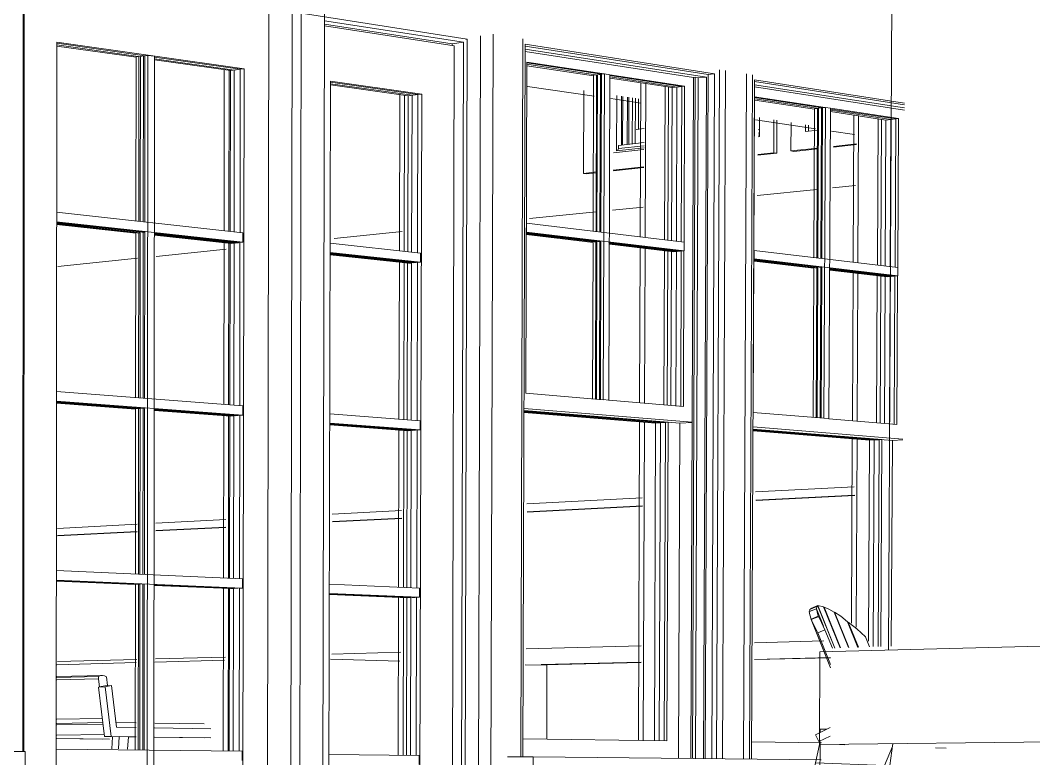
# Model space of a CAD drawing. Header units: inches. Extents: x 490.8 to 498.2, y -67.1 to -6.9.
# Drawn here: x 494.7023 to 494.9301, y -56.1696 to -56.0037 of the extents above; entities that cross this region are included whole.
import ezdxf

# ---------------------------------------------------------------- set-up
doc = ezdxf.new("R2010")
doc.units = ezdxf.units.IN
doc.header["$MEASUREMENT"] = 0
for name, color, linetype, lineweight in [('A-DOOR', 31, 'Continuous', 13), ('A-DOOR-FRAM', 31, 'Continuous', 9), ('A-DOOR-GLAZ', 31, 'Continuous', 9), ('A-GLAZ', 151, 'Continuous', 13), ('A-ROOF', 132, 'Continuous', 13), ('A-WALL', 113, 'Continuous', 13), ('A-WALL-PATT', 111, 'Continuous', 13), ('I-FURN', 30, 'Continuous', 9), ('I-WALL', 2, 'Continuous', 13), ('L-SITE-WALL', 31, 'Continuous', 13), ('Q-CASE', 31, 'Continuous', 9)]:
    doc.layers.add(name, color=color, linetype=linetype, lineweight=lineweight)

# ---------------------------------------------------------------- blocks, each defined once
blk = doc.blocks.new('FP_43-Back Patio1')
at = {"layer": 'A-WALL-PATT', "lineweight": 9}
for p, q in [((64.84819, -56.16652), (64.84701, -56.16648)), ((64.85716, -56.17115), (64.85891, -56.16688)), ((64.85836, -56.1712), (64.85899, -56.16624)), ((64.85891, -56.16688), (64.85899, -56.16624)), ((64.87101, -56.16728), (64.86858, -56.1672)), ((64.84118, -56.17243), (64.84159, -56.17202)), ((64.85459, -56.1725), (64.84159, -56.17202)), ((64.85716, -56.17115), (64.8416, -56.17059)), ((64.8556, -56.17399), (64.85459, -56.1725)), ((64.85938, -56.17268), (64.85836, -56.1712)), ((64.89531, -56.17253), (64.88278, -56.17208)), ((64.89525, -56.17105), (64.89424, -56.17101)), ((64.8556, -56.17399), (64.85487, -56.17974)), ((64.8568, -56.17403), (64.85542, -56.17543)), ((64.89243, -56.1754), (64.8568, -56.17403)), ((64.89536, -56.17402), (64.85938, -56.17268)), ((64.8935, -56.17693), (64.89243, -56.1754)), ((64.8935, -56.17693), (64.89295, -56.18136)), ((64.89477, -56.17697), (64.89313, -56.17988)), ((64.89477, -56.17697), (64.89545, -56.1763)), ((64.8405, -56.18056), (64.83964, -56.17929)), ((64.85708, -56.18129), (64.85505, -56.1783)), ((64.83896, -56.18336), (64.83927, -56.18094)), ((64.85349, -56.18113), (64.8405, -56.18056)), ((64.85111, -56.18103), (64.84384, -56.18214)), ((64.88025, -56.1823), (64.85111, -56.18103)), ((64.85487, -56.17974), (64.85349, -56.18113)), ((64.85708, -56.18129), (64.85607, -56.17979)), ((64.8915, -56.18279), (64.85708, -56.18129)), ((64.89295, -56.18136), (64.8915, -56.18279)), ((64.89313, -56.17988), (64.89276, -56.18284)), ((64.83832, -56.19767), (64.84013, -56.18341)), ((64.83896, -56.18336), (64.83866, -56.18367)), ((64.84149, -56.18204), (64.84013, -56.18341)), ((64.84384, -56.18214), (64.84149, -56.18204)), ((64.88025, -56.1823), (64.87162, -56.18192)), ((64.89132, -56.18427), (64.88025, -56.1823)), ((64.89276, -56.18284), (64.89366, -56.18586)), ((64.8381, -56.18618), (64.8386, -56.18621)), ((64.83959, -56.18769), (64.8386, -56.18621)), ((64.89239, -56.1858), (64.89132, -56.18427)), ((64.89273, -56.19327), (64.89239, -56.1858)), ((64.89474, -56.1874), (64.89366, -56.18586)), ((64.83904, -56.19196), (64.83959, -56.18769)), ((64.89474, -56.1874), (64.89587, -56.18745)), ((64.88181, -56.18975), (64.87439, -56.18939)), ((64.8931, -56.1903), (64.89254, -56.19475)), ((64.8931, -56.1903), (64.89455, -56.18888)), ((64.89592, -56.18895), (64.89455, -56.18888)), ((64.83769, -56.19333), (64.83904, -56.19196)), ((64.83635, -56.19469), (64.83619, -56.19468)), ((64.83733, -56.19618), (64.83635, -56.19469)), ((64.83769, -56.19333), (64.8365, -56.19327)), ((64.85645, -56.19578), (64.84692, -56.19526)), ((64.85904, -56.19446), (64.85664, -56.19434)), ((64.89217, -56.19772), (64.89273, -56.19327)), ((64.89362, -56.1963), (64.89254, -56.19475)), ((64.83642, -56.20331), (64.83733, -56.19618)), ((64.8393, -56.19916), (64.83832, -56.19767)), ((64.89624, -56.19747), (64.89344, -56.19778)), ((64.89362, -56.1963), (64.8962, -56.19644)), ((64.8393, -56.19916), (64.88909, -56.20202)), ((64.88071, -56.19858), (64.87946, -56.19851)), ((64.89054, -56.20061), (64.89217, -56.19772)), ((64.89106, -56.20662), (64.89199, -56.1992)), ((64.89199, -56.1992), (64.89344, -56.19778)), ((64.8366, -56.20188), (64.83642, -56.20331)), ((64.8366, -56.20188), (64.83795, -56.20052)), ((64.86661, -56.2022), (64.83795, -56.20052)), ((64.85094, -56.20128), (64.84382, -56.20087)), ((64.86764, -56.20373), (64.86661, -56.2022)), ((64.88909, -56.20202), (64.89054, -56.20061)), ((64.83606, -56.20616), (64.83642, -56.20331)), ((64.83642, -56.20331), (64.83624, -56.20473)), ((64.86709, -56.20811), (64.86887, -56.2038)), ((64.86746, -56.20519), (64.86764, -56.20373)), ((64.87027, -56.20241), (64.86887, -56.2038)), ((64.89143, -56.20365), (64.87027, -56.20241)), ((64.8814, -56.20306), (64.8752, -56.2027)), ((64.88976, -56.21701), (64.89143, -56.20365)), ((64.83489, -56.20609), (64.83346, -56.20682)), ((64.83624, -56.20473), (64.83489, -56.20609)), ((64.86587, -56.20803), (64.83606, -56.20616)), ((64.86728, -56.20665), (64.86587, -56.20803)), ((64.86746, -56.20519), (64.86728, -56.20665)), ((64.89106, -56.20662), (64.89087, -56.2081)), ((64.86569, -56.20949), (64.83332, -56.20742)), ((64.86636, -56.21395), (64.86709, -56.20811)), ((64.89195, -56.20967), (64.89087, -56.2081)), ((64.86672, -56.21103), (64.86569, -56.20949)), ((64.8658, -56.21833), (64.86672, -56.21103)), ((64.89032, -56.21256), (64.89177, -56.21115)), ((64.89677, -56.21147), (64.89177, -56.21115)), ((64.89675, -56.21114), (64.89195, -56.20967)), ((64.89032, -56.21256), (64.88995, -56.21553)), ((64.86702, -56.21841), (64.86636, -56.21395)), ((64.89102, -56.2171), (64.88995, -56.21553)), ((64.89693, -56.21599), (64.89502, -56.21586)), ((64.8644, -56.2197), (64.8311, -56.21733)), ((64.88813, -56.21989), (64.88976, -56.21701)), ((64.89699, -56.2175), (64.89102, -56.2171)), ((64.84975, -56.22011), (64.83078, -56.21874)), ((64.85076, -56.22165), (64.84975, -56.22011)), ((64.85196, -56.22173), (64.85334, -56.22037)), ((64.85334, -56.22037), (64.85936, -56.22081)), ((64.85936, -56.22081), (64.86684, -56.21987)), ((64.8658, -56.21833), (64.8644, -56.2197)), ((64.86684, -56.21987), (64.87918, -56.22075)), ((64.86806, -56.21996), (64.86702, -56.21841)), ((64.87052, -56.22014), (64.86806, -56.21996)), ((64.87403, -56.22187), (64.87052, -56.22014)), ((64.88813, -56.21989), (64.88668, -56.22129)), ((64.88939, -56.21998), (64.88865, -56.22593)), ((64.89084, -56.21858), (64.88939, -56.21998)), ((64.89705, -56.21901), (64.89084, -56.21858)), ((64.89705, -56.21901), (64.8921, -56.21867)), ((64.85159, -56.22463), (64.85076, -56.22165)), ((64.85177, -56.22318), (64.85196, -56.22173)), ((64.87899, -56.22223), (64.87403, -56.22187)), ((64.88668, -56.22129), (64.87899, -56.22223)), ((64.88794, -56.22138), (64.87918, -56.22075)), ((64.88902, -56.22295), (64.88794, -56.22138)), ((64.8372, -56.22499), (64.82951, -56.2244)), ((64.85141, -56.22608), (64.85159, -56.22463)), ((64.85177, -56.22318), (64.85159, -56.22463)), ((64.85159, -56.22463), (64.8526, -56.22617)), ((64.88846, -56.22741), (64.88883, -56.22444)), ((64.88883, -56.22444), (64.88865, -56.22593)), ((64.88883, -56.22444), (64.88902, -56.22295)), ((64.83351, -56.22615), (64.83234, -56.22606)), ((64.84948, -56.23177), (64.85141, -56.22608)), ((64.8526, -56.22617), (64.85122, -56.22753)), ((64.8526, -56.22617), (64.88701, -56.2288)), ((64.86959, -56.22747), (64.8526, -56.22617)), ((64.86226, -56.22691), (64.85862, -56.22663)), ((64.88972, -56.22751), (64.88865, -56.22593)), ((64.84893, -56.23612), (64.85122, -56.22753)), ((64.87064, -56.22903), (64.86959, -56.22747)), ((64.87113, -56.23501), (64.87064, -56.22903)), ((64.8715, -56.23207), (64.87187, -56.22913)), ((64.87187, -56.22913), (64.87329, -56.22775)), ((64.87329, -56.22775), (64.88199, -56.22842)), ((64.87949, -56.22823), (64.87577, -56.22794)), ((64.88701, -56.2288), (64.88846, -56.22741)), ((64.89744, -56.2296), (64.88701, -56.2288)), ((64.88972, -56.22751), (64.89739, -56.22809)), ((64.8481, -56.23312), (64.82792, -56.23147)), ((64.82811, -56.23061), (64.8481, -56.23312)), ((64.84948, -56.23177), (64.8481, -56.23312)), ((64.8481, -56.23312), (64.84911, -56.23467)), ((64.86518, -56.23304), (64.86274, -56.23285)), ((64.87379, -56.23374), (64.8715, -56.23207)), ((64.87502, -56.23384), (64.87237, -56.23511)), ((64.89767, -56.23567), (64.87379, -56.23374)), ((64.88, -56.23424), (64.87502, -56.23384)), ((64.84911, -56.23467), (64.84782, -56.24481)), ((64.84819, -56.24191), (64.84893, -56.23612)), ((64.87039, -56.2409), (64.87113, -56.23501)), ((64.87095, -56.23648), (64.87237, -56.23511)), ((64.86965, -56.24678), (64.87095, -56.23648)), ((64.84343, -56.24149), (64.83168, -56.24045)), ((64.83537, -56.23933), (64.8342, -56.23922)), ((64.86823, -56.24814), (64.87039, -56.2409)), ((64.84883, -56.24637), (64.84819, -56.24191)), ((64.86023, -56.24297), (64.8566, -56.24265)), ((64.84645, -56.24615), (64.82506, -56.24419)), ((64.84782, -56.24481), (64.84645, -56.24615)), ((64.83095, -56.24618), (64.82475, -56.2456)), ((64.83095, -56.24618), (64.83194, -56.24772)), ((64.83237, -56.25357), (64.83194, -56.24772)), ((64.83446, -56.2465), (64.8331, -56.24783)), ((64.84626, -56.24759), (64.83446, -56.2465)), ((64.84727, -56.24916), (64.84626, -56.24759)), ((64.84985, -56.24793), (64.84884, -56.24637)), ((64.8707, -56.24837), (64.86965, -56.24678)), ((64.8331, -56.24783), (64.83214, -56.25538)), ((64.84792, -56.25362), (64.84727, -56.24915)), ((64.84966, -56.24938), (64.84828, -56.25072)), ((64.85586, -56.24848), (64.84966, -56.24938)), ((64.84985, -56.24793), (64.86682, -56.2495)), ((64.86193, -56.24905), (64.85586, -56.24848)), ((64.86664, -56.25097), (64.86193, -56.24905)), ((64.86823, -56.24814), (64.86682, -56.2495)), ((64.8691, -56.2512), (64.87051, -56.24984)), ((64.8983, -56.25242), (64.87051, -56.24984)), ((64.89824, -56.25089), (64.8707, -56.24837)), ((64.84828, -56.25072), (64.84758, -56.25623)), ((64.86768, -56.25256), (64.86664, -56.25097)), ((64.86749, -56.25403), (64.8691, -56.2512)), ((64.83214, -56.25538), (64.83237, -56.25357)), ((64.84773, -56.25507), (64.84792, -56.25362)), ((64.86708, -56.25731), (64.86768, -56.25256)), ((64.86712, -56.25697), (64.86749, -56.25403)), ((64.8471, -56.25621), (64.84773, -56.25507)), ((64.86722, -56.25732), (64.86712, -56.25697)), ((64.89362, -56.25805), (64.88222, -56.25695))]:
    blk.add_line(p, q, dxfattribs=at)

msp = doc.modelspace()

# ---------------------------------------------------------------- linework, layer by layer
at = {"layer": 'A-DOOR', "lineweight": 9}
for p, q in [((494.79988, -56.00946), (494.77067, -56.00499)), ((494.79988, -56.00946), (494.79929, -56.2279)), ((494.77165, -56.20685), (494.77205, -56.0174)), ((494.77205, -56.0174), (494.79255, -56.02032)), ((494.77205, -56.01763), (494.7917, -56.02042)), ((494.7917, -56.02042), (494.77205, -56.01763)), ((494.78949, -56.0207), (494.77205, -56.01823)), ((494.7894, -56.05569), (494.78949, -56.0207)), ((494.78949, -56.0207), (494.7917, -56.02042)), ((494.7917, -56.02042), (494.79161, -56.05595)), ((494.79161, -56.05595), (494.7917, -56.02042)), ((494.7917, -56.02042), (494.79255, -56.02032)), ((494.79255, -56.02032), (494.79207, -56.20638)), ((494.7893, -56.09348), (494.78939, -56.05836)), ((494.79161, -56.05815), (494.79151, -56.09366)), ((494.79151, -56.09366), (494.79161, -56.05815)), ((494.78921, -56.1312), (494.7893, -56.09595)), ((494.79151, -56.09581), (494.79142, -56.1313)), ((494.79142, -56.1313), (494.79151, -56.09581)), ((494.78912, -56.16885), (494.7892, -56.13348)), ((494.79141, -56.1334), (494.79132, -56.16888)), ((494.79132, -56.16888), (494.79141, -56.1334))]:
    msp.add_line(p, q, dxfattribs=at)
at = {"layer": 'A-DOOR'}
for p, q in [((494.72831, -56.0488), (494.72835, -56.01198)), ((494.72835, -56.01198), (494.72902, -56.01189)), ((494.72902, -56.01189), (494.72898, -56.04888)), ((494.72935, -56.01194), (494.72902, -56.01189)), ((494.72931, -56.04892), (494.72935, -56.01184)), ((494.72935, -56.01184), (494.73002, -56.01175)), ((494.73002, -56.01175), (494.72998, -56.049)), ((494.73036, -56.0118), (494.73002, -56.01175)), ((494.73032, -56.04904), (494.73036, -56.0117)), ((494.73036, -56.0117), (494.73103, -56.01161)), ((494.73103, -56.01161), (494.73081, -56.2071)), ((494.73251, -56.01182), (494.73103, -56.01161)), ((494.73228, -56.20706), (494.73251, -56.01182)), ((494.75239, -56.05148), (494.71051, -56.04685)), ((494.7105, -56.04905), (494.75238, -56.05361)), ((494.73031, -56.05135), (494.7105, -56.0492)), ((494.7105, -56.04927), (494.73031, -56.05142)), ((494.72931, -56.05146), (494.71051, -56.04942)), ((494.71051, -56.04949), (494.72931, -56.05153)), ((494.7283, -56.05156), (494.71051, -56.04964)), ((494.72826, -56.0885), (494.7283, -56.05156)), ((494.72897, -56.05142), (494.72893, -56.08855)), ((494.72927, -56.08858), (494.72931, -56.05146)), ((494.72998, -56.05131), (494.72994, -56.08864)), ((494.73027, -56.08866), (494.73031, -56.05135)), ((494.75171, -56.05368), (494.73247, -56.05159)), ((494.73247, -56.05166), (494.75138, -56.05371)), ((494.75071, -56.05378), (494.73247, -56.0518)), ((494.73247, -56.05187), (494.75037, -56.05382)), ((494.75238, -56.05361), (494.75239, -56.05148)), ((494.7497, -56.05388), (494.73247, -56.05202)), ((494.7497, -56.05388), (494.75037, -56.05382)), ((494.75037, -56.05382), (494.75037, -56.05374)), ((494.75071, -56.05378), (494.75138, -56.05371)), ((494.75138, -56.05371), (494.75138, -56.05364)), ((494.75171, -56.05368), (494.75238, -56.05361)), ((494.79228, -56.05603), (494.77197, -56.05379)), ((494.77197, -56.05588), (494.79227, -56.05808)), ((494.79161, -56.05815), (494.77197, -56.05601)), ((494.77197, -56.05608), (494.79127, -56.05818)), ((494.7906, -56.05824), (494.77197, -56.05622)), ((494.77197, -56.05629), (494.79027, -56.05828)), ((494.7896, -56.05834), (494.77197, -56.05643)), ((494.79227, -56.05808), (494.79228, -56.05603)), ((494.7896, -56.05834), (494.79027, -56.05828)), ((494.79027, -56.05828), (494.79027, -56.05821)), ((494.7906, -56.05824), (494.79127, -56.05818)), ((494.79127, -56.05818), (494.79127, -56.05811)), ((494.79161, -56.05815), (494.79227, -56.05808)), ((494.75232, -56.09037), (494.71048, -56.08714)), ((494.71048, -56.08934), (494.75232, -56.09249)), ((494.73027, -56.09093), (494.71048, -56.08944)), ((494.71048, -56.08949), (494.73027, -56.09098)), ((494.72926, -56.091), (494.71048, -56.08959)), ((494.71048, -56.08964), (494.72926, -56.09105)), ((494.72826, -56.09108), (494.71048, -56.08974)), ((494.75232, -56.09249), (494.75232, -56.09037)), ((494.72822, -56.12812), (494.72826, -56.09108)), ((494.72893, -56.09098), (494.72889, -56.12815)), ((494.72922, -56.12817), (494.72926, -56.091)), ((494.72993, -56.0909), (494.72989, -56.1282)), ((494.73023, -56.12822), (494.73027, -56.09093)), ((494.75165, -56.09254), (494.73242, -56.09109)), ((494.73242, -56.09114), (494.75131, -56.09256)), ((494.75064, -56.09261), (494.73242, -56.09124)), ((494.73242, -56.09129), (494.75031, -56.09264)), ((494.74964, -56.09268), (494.73243, -56.09139)), ((494.74964, -56.09268), (494.75031, -56.09264)), ((494.75031, -56.09264), (494.75031, -56.09258)), ((494.75064, -56.09261), (494.75131, -56.09256)), ((494.75131, -56.09256), (494.75131, -56.09251)), ((494.75165, -56.09254), (494.75232, -56.09249)), ((494.79218, -56.09372), (494.77189, -56.09215)), ((494.77189, -56.09424), (494.79218, -56.09576)), ((494.79151, -56.09581), (494.77189, -56.09433)), ((494.77189, -56.09438), (494.79118, -56.09583)), ((494.79051, -56.09587), (494.77189, -56.09448)), ((494.77189, -56.09453), (494.79018, -56.0959)), ((494.78951, -56.09594), (494.77189, -56.09462)), ((494.79218, -56.09576), (494.79218, -56.09372)), ((494.78951, -56.09594), (494.79018, -56.0959)), ((494.79018, -56.0959), (494.79018, -56.09585)), ((494.79051, -56.09587), (494.79118, -56.09583)), ((494.79118, -56.09583), (494.79118, -56.09578)), ((494.79151, -56.09581), (494.79218, -56.09576)), ((494.75226, -56.12919), (494.71045, -56.12735)), ((494.75226, -56.13131), (494.75226, -56.12919)), ((494.71045, -56.12955), (494.75226, -56.13131)), ((494.73022, -56.13043), (494.71045, -56.1296)), ((494.71045, -56.12963), (494.73022, -56.13046)), ((494.72922, -56.13048), (494.71045, -56.12969)), ((494.71045, -56.12972), (494.72922, -56.1305)), ((494.72822, -56.13052), (494.71045, -56.12977)), ((494.72818, -56.16768), (494.72822, -56.13052)), ((494.72889, -56.13049), (494.72885, -56.16768)), ((494.72918, -56.16769), (494.72922, -56.13048)), ((494.72989, -56.13045), (494.72985, -56.1677)), ((494.73018, -56.1677), (494.73022, -56.13043)), ((494.75159, -56.13133), (494.73238, -56.13053)), ((494.73238, -56.13055), (494.75125, -56.13135)), ((494.75058, -56.13137), (494.73238, -56.13061)), ((494.73238, -56.13064), (494.75025, -56.13139)), ((494.74958, -56.13141), (494.73238, -56.13069)), ((494.74958, -56.13141), (494.75025, -56.13139)), ((494.75058, -56.13137), (494.75125, -56.13135)), ((494.75159, -56.13133), (494.75226, -56.13131)), ((494.79209, -56.13133), (494.77181, -56.13045)), ((494.79208, -56.13338), (494.79209, -56.13133)), ((494.77181, -56.13253), (494.79208, -56.13338)), ((494.79141, -56.1334), (494.77181, -56.13258)), ((494.77181, -56.13261), (494.79108, -56.13342)), ((494.79041, -56.13344), (494.77181, -56.13266)), ((494.77181, -56.13269), (494.79008, -56.13345)), ((494.78942, -56.13348), (494.77181, -56.13274)), ((494.78942, -56.13348), (494.79008, -56.13345)), ((494.79041, -56.13344), (494.79108, -56.13342)), ((494.79141, -56.1334), (494.79208, -56.13338)), ((494.7522, -56.16794), (494.71042, -56.16749)), ((494.75219, -56.17005), (494.7522, -56.16794)), ((494.79199, -56.16889), (494.77173, -56.16868)), ((494.79199, -56.17093), (494.79199, -56.16889))]:
    msp.add_line(p, q, dxfattribs=at)
at = {"layer": 'A-DOOR-FRAM'}
for p, q in [((494.70289, -56.16803), (494.70298, -55.99249)), ((494.70311, -56.16803), (494.7032, -55.99343)), ((494.75819, -55.99982), (494.75778, -56.23141)), ((494.7702, -56.23086), (494.77067, -56.00177)), ((494.76345, -56.00186), (494.76302, -56.23118)), ((494.76502, -56.23109), (494.76547, -56.00217)), ((494.76547, -56.00217), (494.80279, -56.00794)), ((494.77067, -56.00382), (494.80198, -56.00865)), ((494.7994, -56.00899), (494.77067, -56.00458)), ((494.7104, -56.20757), (494.71053, -56.00864)), ((494.75263, -56.01463), (494.71053, -56.00864)), ((494.7994, -56.00899), (494.80198, -56.00865)), ((494.80198, -56.00865), (494.80137, -56.22902)), ((494.80279, -56.00794), (494.80217, -56.22945)), ((494.80246, -56.00799), (494.80279, -56.00794)), ((494.71053, -56.00888), (494.73036, -56.0117)), ((494.71053, -56.00888), (494.73036, -56.0117)), ((494.72835, -56.01204), (494.71053, -56.00952)), ((494.7994, -56.00938), (494.7994, -56.00899)), ((494.73252, -56.01201), (494.75177, -56.01475)), ((494.73252, -56.01201), (494.75177, -56.01475)), ((494.74955, -56.01504), (494.73252, -56.01263)), ((494.74814, -56.05093), (494.74819, -56.01477)), ((494.74814, -56.05093), (494.74819, -56.01477)), ((494.74923, -56.05106), (494.74929, -56.01494)), ((494.74929, -56.01494), (494.74923, -56.05106)), ((494.74929, -56.01494), (494.74923, -56.05106)), ((494.7495, -56.05114), (494.74955, -56.01504)), ((494.74955, -56.01504), (494.75177, -56.01475)), ((494.75172, -56.05141), (494.75177, -56.01475)), ((494.75177, -56.01475), (494.75172, -56.05141)), ((494.75177, -56.01475), (494.75263, -56.01463)), ((494.75263, -56.01463), (494.75231, -56.20662)), ((494.78754, -56.05542), (494.78762, -56.02036)), ((494.78863, -56.05555), (494.78872, -56.02052)), ((494.78872, -56.02052), (494.78863, -56.05555)), ((494.74808, -56.08998), (494.74813, -56.05365)), ((494.74808, -56.08998), (494.74813, -56.05365)), ((494.74917, -56.09007), (494.74923, -56.05377)), ((494.74923, -56.05377), (494.74917, -56.09007)), ((494.74923, -56.05377), (494.74917, -56.09007)), ((494.74943, -56.09013), (494.74949, -56.05391)), ((494.75165, -56.09032), (494.75171, -56.05368)), ((494.75171, -56.05368), (494.75165, -56.09032)), ((494.78744, -56.09329), (494.78753, -56.05805)), ((494.78854, -56.09338), (494.78862, -56.05818)), ((494.78862, -56.05818), (494.78854, -56.09338)), ((494.74802, -56.12896), (494.74807, -56.09252)), ((494.74802, -56.12896), (494.74807, -56.09252)), ((494.74911, -56.12901), (494.74917, -56.0926)), ((494.74917, -56.0926), (494.74911, -56.12901)), ((494.74917, -56.0926), (494.74911, -56.12901)), ((494.74937, -56.12905), (494.74943, -56.0927)), ((494.75159, -56.12916), (494.75165, -56.09254)), ((494.75165, -56.09254), (494.75159, -56.12916)), ((494.78735, -56.13108), (494.78744, -56.09574)), ((494.78844, -56.13114), (494.78853, -56.09582)), ((494.78853, -56.09582), (494.78844, -56.13114)), ((494.74796, -56.16787), (494.74801, -56.13131)), ((494.74796, -56.16787), (494.74801, -56.13131)), ((494.74905, -56.16788), (494.74911, -56.13136)), ((494.74911, -56.13136), (494.74905, -56.16788)), ((494.74911, -56.13136), (494.74905, -56.16788)), ((494.74931, -56.1679), (494.74937, -56.13142)), ((494.75153, -56.16793), (494.75159, -56.13133)), ((494.75159, -56.13133), (494.75153, -56.16793)), ((494.78726, -56.16882), (494.78735, -56.13336)), ((494.78835, -56.16883), (494.78844, -56.13341)), ((494.78844, -56.13341), (494.78835, -56.16883))]:
    msp.add_line(p, q, dxfattribs=at)
at = {"layer": 'A-DOOR-GLAZ'}
for p, q in [((494.71053, -56.00888), (494.73036, -56.0117)), ((494.72935, -56.01193), (494.71053, -56.00926)), ((494.73252, -56.01201), (494.75177, -56.01475)), ((494.75044, -56.01492), (494.73252, -56.01238)), ((494.75039, -56.05125), (494.75044, -56.01492)), ((494.75044, -56.01492), (494.75177, -56.01475)), ((494.75177, -56.01475), (494.75172, -56.05141)), ((494.77205, -56.01763), (494.7917, -56.02042)), ((494.79038, -56.02059), (494.77205, -56.01799)), ((494.79029, -56.0558), (494.79038, -56.02059)), ((494.79038, -56.02059), (494.7917, -56.02042)), ((494.7917, -56.02042), (494.79161, -56.05595)), ((494.75032, -56.09021), (494.75038, -56.05374)), ((494.75171, -56.05368), (494.75165, -56.09032)), ((494.79019, -56.09355), (494.79028, -56.05821)), ((494.79161, -56.05815), (494.79151, -56.09366)), ((494.75026, -56.12909), (494.75032, -56.09259)), ((494.75165, -56.09254), (494.75159, -56.12916)), ((494.7901, -56.13124), (494.79019, -56.09585)), ((494.79151, -56.09581), (494.79142, -56.1313)), ((494.7502, -56.16791), (494.75026, -56.13139)), ((494.75159, -56.13133), (494.75153, -56.16793)), ((494.79, -56.16886), (494.79009, -56.13345)), ((494.79141, -56.1334), (494.79132, -56.16888))]:
    msp.add_line(p, q, dxfattribs=at)
at = {"layer": 'A-GLAZ', "lineweight": 9}
for p, q in [((494.8058, -56.00724), (494.8053, -56.1811)), ((494.8081, -56.17694), (494.8086, -56.00687)), ((494.81479, -56.16922), (494.81529, -56.00791)), ((494.83295, -56.01586), (494.81615, -56.01331)), ((494.81615, -56.01331), (494.83295, -56.01586)), ((494.81616, -56.01362), (494.83206, -56.01603)), ((494.83118, -56.0162), (494.81616, -56.01393)), ((494.85945, -56.01483), (494.85882, -56.16961)), ((494.86018, -56.16963), (494.86081, -56.01504)), ((494.85103, -56.0186), (494.83486, -56.01615)), ((494.83486, -56.01615), (494.85103, -56.0186)), ((494.83487, -56.01645), (494.84992, -56.01873)), ((494.84881, -56.01887), (494.83487, -56.01676)), ((494.84167, -56.05229), (494.8418, -56.01772)), ((494.86555, -56.01578), (494.86489, -56.16967)), ((494.86624, -56.16969), (494.86689, -56.01599)), ((494.829, -56.01951), (494.82894, -56.03813)), ((494.84276, -56.05243), (494.84288, -56.01789)), ((494.84288, -56.01789), (494.84276, -56.05243)), ((494.84868, -56.0532), (494.84881, -56.01887)), ((494.84881, -56.01887), (494.85103, -56.0186)), ((494.84992, -56.01873), (494.84978, -56.05334)), ((494.85103, -56.0186), (494.84992, -56.01873)), ((494.85089, -56.05348), (494.85103, -56.0186)), ((494.85103, -56.0186), (494.85089, -56.05348)), ((494.83634, -56.03308), (494.83639, -56.02063)), ((494.83742, -56.03178), (494.83746, -56.02079)), ((494.83768, -56.03175), (494.83772, -56.02083)), ((494.83875, -56.03162), (494.83879, -56.02098)), ((494.83909, -56.03159), (494.83913, -56.02104)), ((494.83991, -56.02115), (494.83987, -56.0315)), ((494.84054, -56.03142), (494.84058, -56.02125)), ((494.84054, -56.03142), (494.84058, -56.02125)), ((494.84058, -56.02125), (494.84054, -56.03142)), ((494.84127, -56.02135), (494.84125, -56.02817)), ((494.8826, -56.02339), (494.86737, -56.02108)), ((494.86737, -56.02108), (494.8826, -56.02339)), ((494.86738, -56.02138), (494.88173, -56.02355)), ((494.88085, -56.02371), (494.86739, -56.02168)), ((494.89907, -56.02589), (494.8844, -56.02367)), ((494.8844, -56.02367), (494.89907, -56.02589)), ((494.88441, -56.02396), (494.89798, -56.02602)), ((494.89688, -56.02614), (494.88441, -56.02425)), ((494.86847, -56.0256), (494.86845, -56.02987)), ((494.87166, -56.03351), (494.87169, -56.02609)), ((494.87236, -56.02619), (494.87233, -56.03361)), ((494.87556, -56.02669), (494.87553, -56.03309)), ((494.88951, -56.05799), (494.88967, -56.02496)), ((494.89058, -56.05813), (494.89074, -56.02513)), ((494.89074, -56.02513), (494.89058, -56.05813)), ((494.89672, -56.05892), (494.89688, -56.02614)), ((494.89688, -56.02614), (494.89907, -56.02589)), ((494.89798, -56.02602), (494.89781, -56.05906)), ((494.89907, -56.02589), (494.89798, -56.02602)), ((494.89891, -56.05919), (494.89907, -56.02589)), ((494.89907, -56.02589), (494.89891, -56.05919)), ((494.86815, -56.02833), (494.86847, -56.0283)), ((494.86815, -56.02906), (494.86847, -56.02902)), ((494.87881, -56.02871), (494.87882, -56.02719)), ((494.88157, -56.02841), (494.87881, -56.02871)), ((494.87948, -56.02864), (494.87949, -56.02729)), ((494.87949, -56.02729), (494.87948, -56.02864)), ((494.83681, -56.03185), (494.84251, -56.03121)), ((494.86845, -56.02987), (494.86813, -56.0299)), ((494.86847, -56.0295), (494.86815, -56.02954)), ((494.84249, -56.03275), (494.83563, -56.03351)), ((494.84251, -56.03239), (494.83634, -56.03308)), ((494.83653, -56.03306), (494.83681, -56.03256)), ((494.83681, -56.03256), (494.83681, -56.03185)), ((494.83681, -56.03256), (494.84251, -56.03192)), ((494.86811, -56.03389), (494.87166, -56.03351)), ((494.87233, -56.03361), (494.86811, -56.03406)), ((494.87166, -56.03351), (494.87233, -56.03361)), ((494.87553, -56.03309), (494.88155, -56.03244)), ((494.87553, -56.03309), (494.8762, -56.03319)), ((494.88155, -56.03261), (494.8762, -56.03319)), ((494.88511, -56.03206), (494.89026, -56.0315)), ((494.89027, -56.03167), (494.88511, -56.03222)), ((494.82894, -56.03813), (494.83191, -56.03781)), ((494.82894, -56.03813), (494.82961, -56.03822)), ((494.83192, -56.03797), (494.82961, -56.03822)), ((494.83561, -56.03741), (494.84247, -56.03667)), ((494.84248, -56.03683), (494.83562, -56.03757)), ((494.84153, -56.0896), (494.84166, -56.05479)), ((494.84262, -56.0897), (494.84275, -56.05493)), ((494.84275, -56.05493), (494.84262, -56.0897)), ((494.84854, -56.09025), (494.84867, -56.05568)), ((494.84978, -56.05563), (494.84964, -56.09035)), ((494.85075, -56.09044), (494.85088, -56.05557)), ((494.85088, -56.05557), (494.85075, -56.09044)), ((494.88934, -56.09364), (494.8895, -56.06038)), ((494.89041, -56.09373), (494.89057, -56.06051)), ((494.89057, -56.06051), (494.89041, -56.09373)), ((494.89655, -56.0943), (494.89671, -56.06129)), ((494.8978, -56.06129), (494.89764, -56.09439)), ((494.89873, -56.09449), (494.8989, -56.06119)), ((494.8989, -56.06119), (494.89873, -56.09449)), ((494.81556, -56.09144), (494.84792, -56.09406)), ((494.81557, -56.09153), (494.84731, -56.09409)), ((494.84731, -56.09409), (494.81557, -56.09153)), ((494.84731, -56.09409), (494.81557, -56.09153)), ((494.81557, -56.0917), (494.84621, -56.09417)), ((494.84512, -56.09424), (494.81558, -56.09186)), ((494.84125, -56.16549), (494.84152, -56.09391)), ((494.84234, -56.16551), (494.8426, -56.094)), ((494.8426, -56.094), (494.84234, -56.16551)), ((494.84485, -56.16555), (494.84512, -56.09424)), ((494.84731, -56.09409), (494.84512, -56.09424)), ((494.84621, -56.09417), (494.84594, -56.16557)), ((494.84731, -56.09409), (494.84621, -56.09417)), ((494.84731, -56.09409), (494.84704, -56.16559)), ((494.84704, -56.16559), (494.84731, -56.09409)), ((494.84704, -56.16559), (494.84731, -56.09409)), ((494.84792, -56.09406), (494.84731, -56.09409)), ((494.84792, -56.09406), (494.84764, -56.1656)), ((494.85023, -56.16951), (494.85053, -56.09427)), ((494.86702, -56.0956), (494.89593, -56.09793)), ((494.86702, -56.09568), (494.89533, -56.09797)), ((494.89533, -56.09797), (494.86702, -56.09568)), ((494.89533, -56.09797), (494.86702, -56.09568)), ((494.86703, -56.09584), (494.89424, -56.09803)), ((494.89315, -56.0981), (494.86704, -56.096)), ((494.88912, -56.13921), (494.88932, -56.09775)), ((494.89019, -56.14006), (494.89039, -56.09785)), ((494.89039, -56.09785), (494.89019, -56.14006)), ((494.89293, -56.14326), (494.89315, -56.0981)), ((494.89533, -56.09797), (494.89315, -56.0981)), ((494.89424, -56.09803), (494.89401, -56.14445)), ((494.89533, -56.09797), (494.89424, -56.09803)), ((494.89533, -56.09797), (494.8951, -56.14442)), ((494.8951, -56.14442), (494.89533, -56.09797)), ((494.8951, -56.14442), (494.89533, -56.09797)), ((494.89593, -56.09793), (494.89533, -56.09797)), ((494.89593, -56.09793), (494.8957, -56.14441)), ((494.89808, -56.14434), (494.89831, -56.09812)), ((494.84764, -56.1656), (494.81534, -56.16515)), ((494.88239, -56.16608), (494.86672, -56.16586))]:
    msp.add_line(p, q, dxfattribs=at)
at = {"layer": 'A-GLAZ'}
for p, q in [((494.81529, -56.16922), (494.81578, -56.0091)), ((494.81578, -56.0091), (494.85835, -56.01573)), ((494.8569, -56.0159), (494.81579, -56.00952)), ((494.81579, -56.01025), (494.85652, -56.01654)), ((494.85362, -56.0166), (494.81579, -56.01077)), ((494.81592, -56.08751), (494.81615, -56.01313)), ((494.81615, -56.01313), (494.83356, -56.01578)), ((494.83295, -56.01586), (494.81615, -56.01331)), ((494.83105, -56.05111), (494.83117, -56.01608)), ((494.83117, -56.01608), (494.83184, -56.016)), ((494.83184, -56.016), (494.83172, -56.05119)), ((494.83206, -56.01603), (494.83184, -56.016)), ((494.83194, -56.05122), (494.83206, -56.01597)), ((494.83206, -56.01597), (494.83273, -56.01588)), ((494.83273, -56.01588), (494.83261, -56.0513)), ((494.83295, -56.01592), (494.83273, -56.01588)), ((494.83283, -56.05133), (494.83295, -56.01586)), ((494.83295, -56.01586), (494.83362, -56.01577)), ((494.83362, -56.01577), (494.83336, -56.08897)), ((494.83486, -56.01596), (494.83362, -56.01577)), ((494.8346, -56.08908), (494.83486, -56.01596)), ((494.83486, -56.01598), (494.85164, -56.01853)), ((494.85103, -56.0186), (494.83486, -56.01615)), ((494.85301, -56.16955), (494.85362, -56.0166)), ((494.8534, -56.16955), (494.854, -56.01655)), ((494.854, -56.01655), (494.85362, -56.0166)), ((494.85465, -56.01665), (494.854, -56.01655)), ((494.85404, -56.16956), (494.85465, -56.01665)), ((494.85652, -56.01654), (494.85465, -56.01665)), ((494.85591, -56.16958), (494.85652, -56.01654)), ((494.85628, -56.16958), (494.8569, -56.0159)), ((494.85835, -56.01573), (494.8569, -56.0159)), ((494.85772, -56.1696), (494.85835, -56.01573)), ((494.86666, -56.16969), (494.86731, -56.01712)), ((494.86731, -56.01712), (494.90102, -56.02236)), ((494.90103, -56.02275), (494.86732, -56.01752)), ((494.84709, -56.05298), (494.84723, -56.01859)), ((494.84789, -56.05308), (494.84802, -56.01872)), ((494.85089, -56.05348), (494.85103, -56.0186)), ((494.85103, -56.0186), (494.85164, -56.01853)), ((494.85164, -56.01853), (494.8515, -56.05356)), ((494.86731, -56.01821), (494.90102, -56.02342)), ((494.90104, -56.0239), (494.86733, -56.01871)), ((494.86707, -56.09182), (494.86737, -56.02092)), ((494.86737, -56.02092), (494.88321, -56.02332)), ((494.8826, -56.02339), (494.86737, -56.02108)), ((494.88069, -56.05701), (494.88084, -56.0236)), ((494.88084, -56.0236), (494.8815, -56.02352)), ((494.8815, -56.02352), (494.88135, -56.0571)), ((494.88173, -56.02355), (494.8815, -56.02352)), ((494.88157, -56.05713), (494.88172, -56.02349)), ((494.88172, -56.02349), (494.88238, -56.02342)), ((494.88238, -56.02342), (494.88223, -56.05721)), ((494.88261, -56.02345), (494.88238, -56.02342)), ((494.88245, -56.05724), (494.8826, -56.02339)), ((494.8826, -56.02339), (494.88326, -56.02332)), ((494.88326, -56.02332), (494.88294, -56.09315)), ((494.8844, -56.02349), (494.88326, -56.02332)), ((494.88407, -56.09325), (494.8844, -56.02349)), ((494.8844, -56.0235), (494.89968, -56.02583)), ((494.89907, -56.02589), (494.8844, -56.02367)), ((494.89494, -56.05868), (494.89511, -56.02583)), ((494.89573, -56.05878), (494.89589, -56.02596)), ((494.89891, -56.05919), (494.89907, -56.02589)), ((494.89907, -56.02589), (494.89968, -56.02583)), ((494.89968, -56.02583), (494.89951, -56.05927)), ((494.81604, -56.04935), (494.81609, -56.04934)), ((494.85155, -56.05356), (494.81609, -56.04934)), ((494.81609, -56.04934), (494.81609, -56.05136)), ((494.81603, -56.05136), (494.81609, -56.05136)), ((494.83282, -56.05346), (494.81603, -56.05149)), ((494.81604, -56.05154), (494.83282, -56.05351)), ((494.83193, -56.05354), (494.81604, -56.05169)), ((494.81604, -56.05173), (494.83193, -56.05359)), ((494.83105, -56.05363), (494.81604, -56.05188)), ((494.81609, -56.05136), (494.85155, -56.05551)), ((494.83092, -56.08876), (494.83105, -56.05363)), ((494.83171, -56.05352), (494.83159, -56.08882)), ((494.83181, -56.08884), (494.83193, -56.05354)), ((494.8326, -56.05343), (494.83247, -56.0889)), ((494.8327, -56.08892), (494.83282, -56.05346)), ((494.85088, -56.05557), (494.83473, -56.05368)), ((494.83473, -56.05373), (494.85066, -56.05559)), ((494.85, -56.05566), (494.83474, -56.05387)), ((494.83474, -56.05392), (494.84978, -56.05568)), ((494.84911, -56.05574), (494.83474, -56.05406)), ((494.85155, -56.05551), (494.85155, -56.05356)), ((494.84695, -56.09009), (494.84708, -56.05547)), ((494.84774, -56.09016), (494.84788, -56.05557)), ((494.84978, -56.05568), (494.84911, -56.05574)), ((494.84978, -56.05568), (494.84978, -56.05563)), ((494.85066, -56.05559), (494.85, -56.05566)), ((494.85066, -56.05559), (494.85066, -56.05555)), ((494.85075, -56.09044), (494.85088, -56.05557)), ((494.85155, -56.05551), (494.85088, -56.05557)), ((494.85149, -56.0555), (494.85135, -56.0905)), ((494.86722, -56.05544), (494.86728, -56.05543)), ((494.86728, -56.05543), (494.86727, -56.05735)), ((494.89956, -56.05928), (494.86728, -56.05543)), ((494.86721, -56.05736), (494.86727, -56.05735)), ((494.88244, -56.05927), (494.86722, -56.05749)), ((494.86722, -56.05753), (494.88244, -56.05931)), ((494.88156, -56.05935), (494.86722, -56.05767)), ((494.86722, -56.05772), (494.88156, -56.05939)), ((494.88068, -56.05942), (494.86723, -56.05785)), ((494.86727, -56.05735), (494.89955, -56.06114)), ((494.88053, -56.09295), (494.88068, -56.05942)), ((494.88134, -56.05937), (494.88118, -56.09301)), ((494.8814, -56.09303), (494.88156, -56.05935)), ((494.88222, -56.05929), (494.88206, -56.09308)), ((494.88228, -56.0931), (494.88244, -56.05927)), ((494.8989, -56.06119), (494.88423, -56.05948)), ((494.88423, -56.05952), (494.89868, -56.06121)), ((494.89802, -56.06127), (494.88424, -56.05966)), ((494.88424, -56.0597), (494.8978, -56.06129)), ((494.89715, -56.06135), (494.88424, -56.05984)), ((494.89955, -56.06114), (494.89956, -56.05928)), ((494.89477, -56.09412), (494.89493, -56.06106)), ((494.89556, -56.0942), (494.89572, -56.06115)), ((494.8978, -56.06129), (494.89715, -56.06135)), ((494.89868, -56.06121), (494.89802, -56.06127)), ((494.89873, -56.09449), (494.8989, -56.06119)), ((494.89955, -56.06114), (494.8989, -56.06119)), ((494.8995, -56.06113), (494.89933, -56.09455)), ((494.83331, -56.08898), (494.81592, -56.08751)), ((494.83331, -56.08898), (494.83336, -56.08897)), ((494.83336, -56.08897), (494.8346, -56.08908)), ((494.83455, -56.08908), (494.8346, -56.08908)), ((494.85135, -56.0905), (494.8346, -56.08909)), ((494.81555, -56.09093), (494.85331, -56.09399)), ((494.85053, -56.09427), (494.81556, -56.09144)), ((494.88288, -56.09316), (494.86707, -56.09182)), ((494.85331, -56.09409), (494.85053, -56.09427)), ((494.867, -56.09511), (494.90066, -56.09784)), ((494.88288, -56.09316), (494.88294, -56.09315)), ((494.88294, -56.09315), (494.88407, -56.09325)), ((494.88401, -56.09325), (494.88407, -56.09325)), ((494.89933, -56.09455), (494.88407, -56.09326)), ((494.89831, -56.09812), (494.86702, -56.0956)), ((494.90067, -56.09798), (494.89831, -56.09812))]:
    msp.add_line(p, q, dxfattribs=at)
at = {"layer": 'A-ROOF'}
for p, q in [((494.83134, -56.02079), (494.81631, -56.01858)), ((494.8419, -56.02234), (494.83504, -56.02133)), ((494.88105, -56.0281), (494.86758, -56.02612)), ((494.88979, -56.02939), (494.88462, -56.02862))]:
    msp.add_line(p, q, dxfattribs=at)
at = {"layer": 'A-WALL'}
for p, q in [((494.84254, -56.02803), (494.84071, -56.02824)), ((494.88205, -56.14564), (494.9346, -56.1443)), ((494.88196, -56.16641), (494.88205, -56.14564)), ((494.86209, -56.25485), (494.88196, -56.16641)), ((494.93448, -56.16588), (494.88196, -56.16641)), ((494.88196, -56.16641), (494.93448, -56.16588))]:
    msp.add_line(p, q, dxfattribs=at)
at = {"layer": 'I-FURN'}
for p, q in [((494.87965, -56.1366), (494.88125, -56.13595)), ((494.88125, -56.13593), (494.87966, -56.13659)), ((494.87991, -56.13602), (494.88149, -56.13537)), ((494.87998, -56.13588), (494.88155, -56.13522)), ((494.88003, -56.13598), (494.87998, -56.13588)), ((494.88001, -56.13599), (494.88159, -56.13534)), ((494.88125, -56.13593), (494.88283, -56.13984)), ((494.88275, -56.13969), (494.88125, -56.13595)), ((494.88287, -56.13548), (494.88155, -56.13522)), ((494.88155, -56.13522), (494.88541, -56.14478)), ((494.88537, -56.14478), (494.88159, -56.13534)), ((494.88657, -56.14474), (494.88287, -56.13548)), ((494.88298, -56.13561), (494.88293, -56.13563)), ((494.88298, -56.13561), (494.88668, -56.14474)), ((494.88165, -56.13763), (494.88004, -56.13829)), ((494.88444, -56.14924), (494.88004, -56.13829)), ((494.88008, -56.13837), (494.88168, -56.13773)), ((494.88008, -56.13837), (494.88444, -56.14919)), ((494.88165, -56.13763), (494.88168, -56.13773)), ((494.88844, -56.14468), (494.88526, -56.1367)), ((494.88531, -56.13673), (494.88854, -56.14468)), ((494.88317, -56.14069), (494.88155, -56.14133)), ((494.88317, -56.14069), (494.88483, -56.14482)), ((494.89055, -56.14462), (494.88825, -56.13885)), ((494.88841, -56.13896), (494.88831, -56.139)), ((494.88841, -56.13896), (494.89071, -56.14461)), ((494.88442, -56.14848), (494.88155, -56.14133)), ((494.8932, -56.14454), (494.89229, -56.14225)), ((494.71057, -56.15116), (494.72077, -56.15091)), ((494.71057, -56.1514), (494.71995, -56.15117)), ((494.71057, -56.15191), (494.71995, -56.15169)), ((494.71995, -56.15117), (494.71995, -56.15169)), ((494.71995, -56.15169), (494.72017, -56.15355)), ((494.72195, -56.15317), (494.72174, -56.15121)), ((494.72014, -56.15351), (494.71995, -56.15355)), ((494.71995, -56.15355), (494.72144, -56.15352)), ((494.71995, -56.15355), (494.72129, -56.16467)), ((494.72137, -56.15323), (494.72017, -56.1535)), ((494.72286, -56.15319), (494.72137, -56.15323)), ((494.72144, -56.15352), (494.72286, -56.15319)), ((494.72144, -56.15352), (494.72279, -56.16465)), ((494.72286, -56.15319), (494.724, -56.16259)), ((494.71056, -56.16077), (494.7208, -56.1606)), ((494.72092, -56.16154), (494.71056, -56.1617)), ((494.71056, -56.16205), (494.72096, -56.16189)), ((494.72837, -56.16159), (494.72387, -56.16152)), ((494.72837, -56.16266), (494.724, -56.16259)), ((494.74518, -56.16291), (494.73254, -56.16272)), ((494.74368, -56.16183), (494.73255, -56.16166)), ((494.88101, -56.16427), (494.88435, -56.16262)), ((494.88208, -56.16303), (494.88353, -56.16303)), ((494.88208, -56.16303), (494.88208, -56.16374)), ((494.71056, -56.16433), (494.72124, -56.16419)), ((494.71057, -56.16508), (494.72237, -56.16523)), ((494.72093, -56.16525), (494.71057, -56.16512)), ((494.72129, -56.16467), (494.72279, -56.16465)), ((494.72307, -56.16469), (494.72129, -56.16467)), ((494.72279, -56.16465), (494.72837, -56.16473)), ((494.72292, -56.16743), (494.72307, -56.16469)), ((494.72307, -56.16469), (494.72457, -56.16468)), ((494.72457, -56.16468), (494.72441, -56.16745)), ((494.72666, -56.1647), (494.72457, -56.16468)), ((494.72646, -56.16747), (494.72666, -56.1647)), ((494.72837, -56.16476), (494.72666, -56.16474)), ((494.73254, -56.16478), (494.74517, -56.16495)), ((494.74368, -56.16496), (494.73254, -56.16482)), ((494.88176, -56.16581), (494.88101, -56.16427)), ((494.88434, -56.16454), (494.88176, -56.16581)), ((494.88176, -56.16581), (494.88207, -56.16583)), ((494.88207, -56.16583), (494.88202, -56.17617))]:
    msp.add_line(p, q, dxfattribs=at)
for points in [[(494.87966, -56.13659, 0), (494.87978, -56.13615, 0), (494.88001, -56.13599, 0)], [(494.88159, -56.13534, 0), (494.88137, -56.1355, 0), (494.88125, -56.13593, 0)], [(494.88125, -56.13595, 0), (494.88139, -56.13665, 0), (494.88165, -56.13763, 0)], [(494.88526, -56.1367, 0), (494.88407, -56.13602, 0), (494.88298, -56.13561, 0)], [(494.88004, -56.13829, 0), (494.87978, -56.1373, 0), (494.87965, -56.1366, 0)], [(494.88155, -56.14133, 0), (494.88075, -56.13968, 0), (494.88008, -56.13837, 0)], [(494.8817, -56.13772, 0), (494.88237, -56.13904, 0), (494.88317, -56.14069, 0)], [(494.88825, -56.13885, 0), (494.88674, -56.13765, 0), (494.88531, -56.13673, 0)], [(494.89229, -56.14225, 0), (494.89032, -56.14046, 0), (494.88841, -56.13896, 0)], [(494.72174, -56.15121, 0), (494.7213, -56.15099, 0), (494.72084, -56.15091, 0), (494.72039, -56.15097, 0), (494.71995, -56.15117, 0)]]:
    msp.add_polyline3d(points, dxfattribs=at)
at = {"layer": 'I-WALL'}
for p, q in [((494.88985, -56.11048), (494.86769, -56.1116)), ((494.84216, -56.1129), (494.81627, -56.11422)), ((494.78806, -56.11565), (494.77251, -56.11644)), ((494.74855, -56.11766), (494.73284, -56.11845)), ((494.72864, -56.11867), (494.71073, -56.11958))]:
    msp.add_line(p, q, dxfattribs=at)
at = {"layer": 'L-SITE-WALL'}
for p, q in [((494.70341, -56.16805), (494.61097, -56.16711)), ((494.70341, -56.16805), (494.7034, -56.18342)), ((494.81757, -56.16921), (494.81184, -56.16925)), ((494.81753, -56.18313), (494.81757, -56.16921)), ((494.81757, -56.16921), (494.88228, -56.16986))]:
    msp.add_line(p, q, dxfattribs=at)
at = {"layer": 'Q-CASE'}
for p, q in [((494.89746, -56.14522), (494.89842, -55.95207)), ((494.86792, -56.04309), (494.88134, -56.04173)), ((494.8849, -56.04137), (494.89005, -56.04084)), ((494.81675, -56.04828), (494.83177, -56.04676)), ((494.83546, -56.04638), (494.84232, -56.04569)), ((494.77285, -56.05273), (494.78816, -56.05118)), ((494.73288, -56.05678), (494.74861, -56.05519)), ((494.71076, -56.05903), (494.72868, -56.05721)), ((494.88973, -56.10855), (494.86758, -56.1097)), ((494.84207, -56.11103), (494.81619, -56.11239)), ((494.86766, -56.11153), (494.88982, -56.1104)), ((494.81625, -56.11414), (494.84214, -56.11283)), ((494.788, -56.11386), (494.77246, -56.11467)), ((494.77249, -56.11637), (494.78805, -56.11558)), ((494.72862, -56.11696), (494.71072, -56.11789)), ((494.74851, -56.11592), (494.73281, -56.11674)), ((494.73283, -56.11839), (494.74854, -56.11759)), ((494.71073, -56.11951), (494.72864, -56.1186)), ((494.81604, -56.14497), (494.84189, -56.14427)), ((494.86736, -56.14357), (494.88288, -56.14315)), ((494.71069, -56.14783), (494.72857, -56.14735)), ((494.73258, -56.14793), (494.74821, -56.14752)), ((494.73275, -56.14723), (494.74844, -56.14681)), ((494.77207, -56.14726), (494.7876, -56.14771)), ((494.77236, -56.14616), (494.78789, -56.14573)), ((494.8844, -56.14692), (494.86735, -56.14734)), ((494.86735, -56.14738), (494.88442, -56.14696)), ((494.71059, -56.14852), (494.72841, -56.14804)), ((494.81579, -56.14852), (494.8207, -56.14866)), ((494.84188, -56.14796), (494.81936, -56.14851)), ((494.82009, -56.14853), (494.84188, -56.148)), ((494.82065, -56.16507), (494.8207, -56.14866))]:
    msp.add_line(p, q, dxfattribs=at)

# ---------------------------------------------------------------- block references
at = {"layer": 'A-WALL', "lineweight": 9}
msp.add_blockref('FP_43-Back Patio1', (430.03942, 0), dxfattribs=at)

doc.saveas('drawing.dxf')
